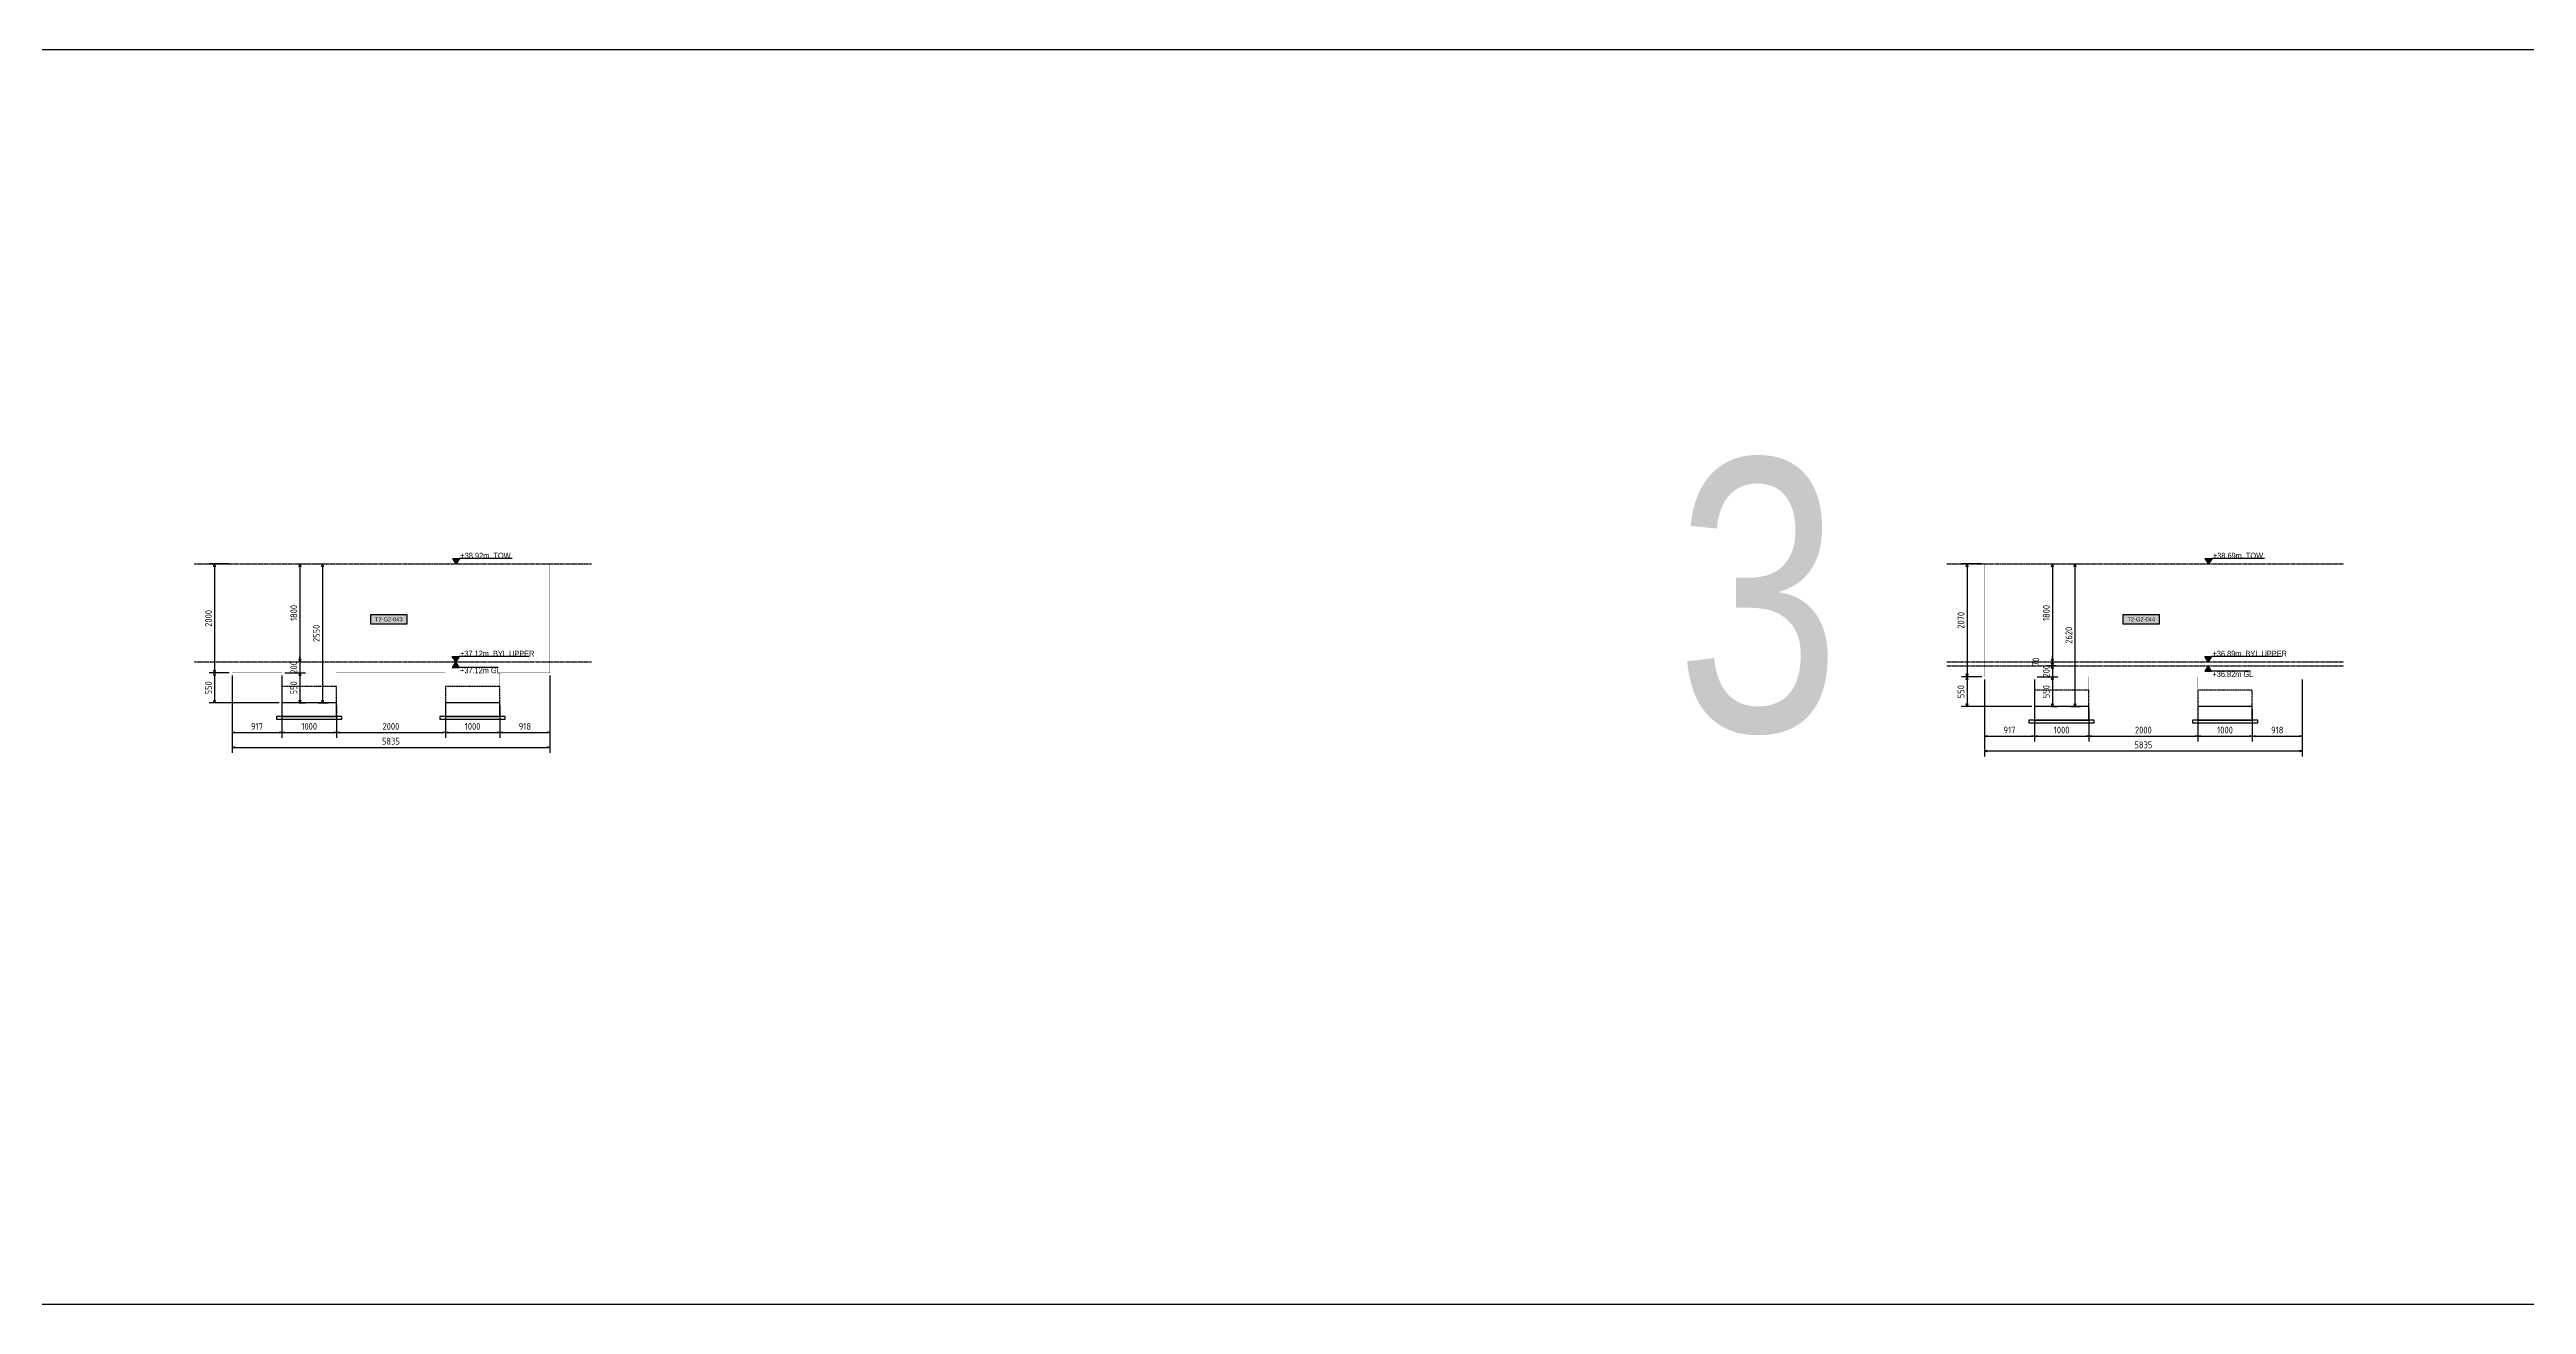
# Model space of a CAD drawing. Header units: centimetres. Extents: x -6122352 to 6876996, y -1694241 to 2592194.
# Drawn here: x 3302971 to 3348444, y 751627 to 774673 of the extents above; entities that cross this region are included whole.
import ezdxf
from ezdxf.enums import TextEntityAlignment as Align

# ---------------------------------------------------------------- set-up
doc = ezdxf.new("R2010")
doc.units = ezdxf.units.CM
doc.header["$MEASUREMENT"] = 0
doc.header["$PDMODE"] = 66
doc.header["$PDSIZE"] = 100
for name, pattern in [('23585-XR-AR-END-SETTING OUT PLAN$0$HIDDEN', [0.375, 0.25, -0.125]), ('CENTER', [2, 1.25, -0.25, 0.25, -0.25]), ('DASHED2', [0.375, 0.25, -0.125])]:
    doc.linetypes.add(name, pattern=pattern)
doc.layers.get('Defpoints').update_dxf_attribs({"color": 255, "linetype": 'CENTER'})
for name, color, linetype in [('00-MI-DIM', 7, 'Continuous'), ('@MI-TYPE-01', 30, 'Continuous'), ('@MI-TYPE-02', 6, 'Continuous'), ('JML-Dimension', 1, 'Continuous'), ('PANEL-TAGS', 7, 'Continuous'), ('SECTION', 130, 'Continuous')]:
    doc.layers.add(name, color=color, linetype=linetype)
doc.styles.add('Arial Narrow', font='ARIALN.TTF', dxfattribs={"width": 0.95, "height": 500})
doc.styles.add('PANELTAG_STYLE', font='arial.ttf')
doc.styles.add('Schueco-BEMSTIL', font='isocpeur.ttf', dxfattribs={"width": 0.9})
doc.styles.add('txt-Pisa-std', font='arial.ttf', dxfattribs={"width": 0.8})
doc.dimstyles.new('MI- JWC-TXT-2.5 MM', dxfattribs={"dimscale": 1.5, "dimtxt": 2.5, "dimasz": 1, "dimexe": 2, "dimexo": 1, "dimgap": 1, "dimtad": 1, "dimdec": 0, "dimdsep": 46, "dimtxsty": 'Schueco-BEMSTIL', "dimblk": 'OPEN30', "dimcen": 0, "dimdle": 2, "dimclrd": 140, "dimclre": 8, "dimclrt": 40, "dimadec": 0, "dimazin": 2, "dimtfac": 1, "dimtdec": 0, "dimtix": 1, "dimtmove": 2, "dimatfit": 3, "dimldrblk": 'OPEN', "dimfxl": 2, "dimlwd": -1, "dimlwe": -1, "dimarcsym": 0})

# ---------------------------------------------------------------- blocks, each defined once
blk = doc.blocks.new('_Open30')
at = {"color": 0, "linetype": 'ByBlock', "lineweight": -2}
for p, q in [((-1, 0.27), (0, 0)), ((0, 0), (-1, -0.27)), ((0, 0), (-1, 0))]:
    blk.add_line(p, q, dxfattribs=at)
blk = doc.blocks.new('*D3449')
at = {"layer": '@MI-TYPE-01', "color": 8, "transparency": 16777216}
for p, q in [((3306321, 763176), (3306321, 762030)), ((3307238, 763176), (3307238, 762030))]:
    blk.add_line(p, q, dxfattribs=at)
at = {"layer": '@MI-TYPE-01', "color": 140, "transparency": 16777216}
blk.add_line((3306371, 762130), (3307188, 762130), dxfattribs=at)
at = {"layer": 'Defpoints', "color": 0, "transparency": 16777216}
for p in [(3306321, 763226), (3307238, 763226), (3307238, 762130)]:
    blk.add_point(p, dxfattribs=at)
at = {"layer": '@MI-TYPE-01', "color": 140, "transparency": 16777216, "xscale": 50, "yscale": 50, "zscale": 50, "rotation": 180}
blk.add_blockref('_Open30', (3306321, 762130), dxfattribs=at)
at = {"layer": '@MI-TYPE-01', "color": 140, "transparency": 16777216, "xscale": 50, "yscale": 50, "zscale": 50}
blk.add_blockref('_Open30', (3307238, 762130), dxfattribs=at)
at = {"layer": '@MI-TYPE-01', "color": 40, "transparency": 16777216, "insert": (3306779, 762243), "char_height": 125, "attachment_point": 5, "style": 'Schueco-BEMSTIL'}
blk.add_mtext('917', dxfattribs=at)
blk = doc.blocks.new('_Open')
at = {"color": 0, "linetype": 'ByBlock', "lineweight": -2}
for p, q in [((-1, 0), (0, 0)), ((-1, 0), (0, 0)), ((0, 0), (-1, 0))]:
    blk.add_line(p, q, dxfattribs=at)
blk = doc.blocks.new('*D3450')
at = {"layer": '@MI-TYPE-01', "color": 8, "transparency": 16777216}
for p, q in [((3307238, 763176), (3307238, 762030)), ((3308238, 762626), (3308238, 762030))]:
    blk.add_line(p, q, dxfattribs=at)
at = {"layer": '@MI-TYPE-01', "color": 140, "transparency": 16777216}
blk.add_line((3307288, 762130), (3308188, 762130), dxfattribs=at)
at = {"layer": 'Defpoints', "color": 0, "transparency": 16777216}
for p in [(3307238, 763226), (3308238, 762676), (3308238, 762130)]:
    blk.add_point(p, dxfattribs=at)
at = {"layer": '@MI-TYPE-01', "color": 140, "transparency": 16777216, "xscale": 50, "yscale": 50, "zscale": 50, "rotation": 180}
blk.add_blockref('_Open30', (3307238, 762130), dxfattribs=at)
at = {"layer": '@MI-TYPE-01', "color": 140, "transparency": 16777216, "xscale": 50, "yscale": 50, "zscale": 50}
blk.add_blockref('_Open30', (3308238, 762130), dxfattribs=at)
at = {"layer": '@MI-TYPE-01', "color": 40, "transparency": 16777216, "insert": (3307738, 762243), "char_height": 125, "attachment_point": 5, "style": 'Schueco-BEMSTIL'}
blk.add_mtext('1000', dxfattribs=at)
blk = doc.blocks.new('*D3451')
at = {"layer": '@MI-TYPE-01', "color": 8, "transparency": 16777216}
for p, q in [((3308238, 762626), (3308238, 762030)), ((3310238, 762626), (3310238, 762030))]:
    blk.add_line(p, q, dxfattribs=at)
at = {"layer": '@MI-TYPE-01', "color": 140, "transparency": 16777216}
blk.add_line((3308288, 762130), (3310188, 762130), dxfattribs=at)
at = {"layer": 'Defpoints', "color": 0, "transparency": 16777216}
for p in [(3308238, 762676), (3310238, 762676), (3310238, 762130)]:
    blk.add_point(p, dxfattribs=at)
at = {"layer": '@MI-TYPE-01', "color": 140, "transparency": 16777216, "xscale": 50, "yscale": 50, "zscale": 50, "rotation": 180}
blk.add_blockref('_Open30', (3308238, 762130), dxfattribs=at)
at = {"layer": '@MI-TYPE-01', "color": 140, "transparency": 16777216, "xscale": 50, "yscale": 50, "zscale": 50}
blk.add_blockref('_Open30', (3310238, 762130), dxfattribs=at)
at = {"layer": '@MI-TYPE-01', "color": 40, "transparency": 16777216, "insert": (3309238, 762243), "char_height": 125, "attachment_point": 5, "style": 'Schueco-BEMSTIL'}
blk.add_mtext('2000', dxfattribs=at)
blk = doc.blocks.new('*D3452')
at = {"layer": '@MI-TYPE-01', "color": 8, "transparency": 16777216}
for p, q in [((3310238, 762626), (3310238, 762030)), ((3311238, 762626), (3311238, 762030))]:
    blk.add_line(p, q, dxfattribs=at)
at = {"layer": '@MI-TYPE-01', "color": 140, "transparency": 16777216}
blk.add_line((3310288, 762130), (3311188, 762130), dxfattribs=at)
at = {"layer": 'Defpoints', "color": 0, "transparency": 16777216}
for p in [(3310238, 762676), (3311238, 762676), (3311238, 762130)]:
    blk.add_point(p, dxfattribs=at)
at = {"layer": '@MI-TYPE-01', "color": 140, "transparency": 16777216, "xscale": 50, "yscale": 50, "zscale": 50, "rotation": 180}
blk.add_blockref('_Open30', (3310238, 762130), dxfattribs=at)
at = {"layer": '@MI-TYPE-01', "color": 140, "transparency": 16777216, "xscale": 50, "yscale": 50, "zscale": 50}
blk.add_blockref('_Open30', (3311238, 762130), dxfattribs=at)
at = {"layer": '@MI-TYPE-01', "color": 40, "transparency": 16777216, "insert": (3310738, 762243), "char_height": 125, "attachment_point": 5, "style": 'Schueco-BEMSTIL'}
blk.add_mtext('1000', dxfattribs=at)
blk = doc.blocks.new('*D3453')
at = {"layer": '@MI-TYPE-01', "color": 8, "transparency": 16777216}
for p, q in [((3312156, 763176), (3312156, 762030)), ((3311238, 762626), (3311238, 762030))]:
    blk.add_line(p, q, dxfattribs=at)
at = {"layer": '@MI-TYPE-01', "color": 140, "transparency": 16777216}
blk.add_line((3311288, 762130), (3312106, 762130), dxfattribs=at)
at = {"layer": 'Defpoints', "color": 0, "transparency": 16777216}
for p in [(3312156, 763226), (3311238, 762676), (3312156, 762130)]:
    blk.add_point(p, dxfattribs=at)
at = {"layer": '@MI-TYPE-01', "color": 140, "transparency": 16777216, "xscale": 50, "yscale": 50, "zscale": 50, "rotation": 180}
blk.add_blockref('_Open30', (3311238, 762130), dxfattribs=at)
at = {"layer": '@MI-TYPE-01', "color": 140, "transparency": 16777216, "xscale": 50, "yscale": 50, "zscale": 50}
blk.add_blockref('_Open30', (3312156, 762130), dxfattribs=at)
at = {"layer": '@MI-TYPE-01', "color": 40, "transparency": 16777216, "insert": (3311697, 762243), "char_height": 125, "attachment_point": 5, "style": 'Schueco-BEMSTIL'}
blk.add_mtext('918', dxfattribs=at)
blk = doc.blocks.new('*D3454')
at = {"layer": '@MI-TYPE-01', "color": 8, "transparency": 16777216}
for p, q in [((3306321, 763176), (3306321, 761758)), ((3312156, 763176), (3312156, 761758))]:
    blk.add_line(p, q, dxfattribs=at)
at = {"layer": '@MI-TYPE-01', "color": 140, "transparency": 16777216}
blk.add_line((3306371, 761858), (3312106, 761858), dxfattribs=at)
at = {"layer": 'Defpoints', "color": 0, "transparency": 16777216}
for p in [(3306321, 763226), (3312156, 763226), (3312156, 761858)]:
    blk.add_point(p, dxfattribs=at)
at = {"layer": '@MI-TYPE-01', "color": 140, "transparency": 16777216, "xscale": 50, "yscale": 50, "zscale": 50, "rotation": 180}
blk.add_blockref('_Open30', (3306321, 761858), dxfattribs=at)
at = {"layer": '@MI-TYPE-01', "color": 140, "transparency": 16777216, "xscale": 50, "yscale": 50, "zscale": 50}
blk.add_blockref('_Open30', (3312156, 761858), dxfattribs=at)
at = {"layer": '@MI-TYPE-01', "color": 40, "transparency": 16777216, "insert": (3309238, 761971), "char_height": 125, "attachment_point": 5, "style": 'Schueco-BEMSTIL'}
blk.add_mtext('5835', dxfattribs=at)
blk = doc.blocks.new('*D3455')
at = {"layer": '@MI-TYPE-01', "color": 8, "transparency": 16777216}
for p, q in [((3306271, 765226), (3305901, 765226)), ((3306271, 763226), (3305901, 763226))]:
    blk.add_line(p, q, dxfattribs=at)
at = {"layer": '@MI-TYPE-01', "color": 140, "transparency": 16777216}
blk.add_line((3306001, 765176), (3306001, 763276), dxfattribs=at)
at = {"layer": 'Defpoints', "color": 0, "transparency": 16777216}
for p in [(3306321, 765226), (3306001, 763226), (3306321, 763226)]:
    blk.add_point(p, dxfattribs=at)
at = {"layer": '@MI-TYPE-01', "color": 140, "transparency": 16777216, "xscale": 50, "yscale": 50, "zscale": 50}
for p, rotation in [((3306001, 765226), 90), ((3306001, 763226), 270)]:
    blk.add_blockref('_Open30', p, dxfattribs=dict(at, rotation=rotation))
at = {"layer": '@MI-TYPE-01', "color": 40, "transparency": 16777216, "insert": (3305889, 764226), "char_height": 125, "attachment_point": 5, "rotation": 90, "style": 'Schueco-BEMSTIL'}
blk.add_mtext('2000', dxfattribs=at)
blk = doc.blocks.new('*D3456')
at = {"layer": '@MI-TYPE-01', "color": 8, "transparency": 16777216}
for p, q in [((3306271, 763226), (3305901, 763226)), ((3307188, 762676), (3305901, 762676))]:
    blk.add_line(p, q, dxfattribs=at)
at = {"layer": '@MI-TYPE-01', "color": 140, "transparency": 16777216}
blk.add_line((3306001, 763176), (3306001, 762726), dxfattribs=at)
at = {"layer": 'Defpoints', "color": 0, "transparency": 16777216}
for p in [(3306321, 763226), (3306001, 762676), (3307238, 762676)]:
    blk.add_point(p, dxfattribs=at)
at = {"layer": '@MI-TYPE-01', "color": 140, "transparency": 16777216, "xscale": 50, "yscale": 50, "zscale": 50}
for p, rotation in [((3306001, 763226), 90), ((3306001, 762676), 270)]:
    blk.add_blockref('_Open30', p, dxfattribs=dict(at, rotation=rotation))
at = {"layer": '@MI-TYPE-01', "color": 40, "transparency": 16777216, "insert": (3305889, 762951), "char_height": 125, "attachment_point": 5, "rotation": 90, "style": 'Schueco-BEMSTIL'}
blk.add_mtext('550', dxfattribs=at)
blk = doc.blocks.new('*U1142')
at = {"layer": 'JML-Dimension'}
h = blk.add_hatch(color=10, dxfattribs=at)
h.dxf.hatch_style = 1
h.paths.add_polyline_path([(0, 0), (-1.5, 2.4), (1.5, 2.4)])
blk.add_line((24.3, 2.4), (1.5, 2.4), dxfattribs=at)
blk.add_lwpolyline([(0, 0), (-1.5, 2.4), (1.5, 2.4), (0, 0)], dxfattribs=at)
at = {"color": 5, "style": 'txt-Pisa-std', "width": 0.8}
blk.add_attdef('+0.0', text='', height=2.5, dxfattribs=at).set_placement((1.9, 2.4), align=Align.BOTTOM_LEFT)
blk = doc.blocks.new('*U1445')
at = {"layer": 'JML-Dimension'}
h = blk.add_hatch(color=10, dxfattribs=at)
h.dxf.hatch_style = 1
h.paths.add_polyline_path([(0, 0), (-1.5, 2.4), (1.5, 2.4)])
blk.add_line((31.8, 2.4), (1.5, 2.4), dxfattribs=at)
blk.add_lwpolyline([(0, 0), (-1.5, 2.4), (1.5, 2.4), (0, 0)], dxfattribs=at)
at = {"color": 5, "style": 'txt-Pisa-std', "width": 0.8}
blk.add_attdef('+0.0', text='', height=2.5, dxfattribs=at).set_placement((1.9, 2.4), align=Align.BOTTOM_LEFT)
blk = doc.blocks.new('*U3457')
at = {"layer": 'JML-Dimension'}
h = blk.add_hatch(color=10, dxfattribs=at)
h.dxf.hatch_style = 1
h.paths.add_polyline_path([(0, 0), (-1.5, 2.4), (1.5, 2.4)])
blk.add_line((18.4, 2.4), (1.5, 2.4), dxfattribs=at)
blk.add_lwpolyline([(0, 0), (-1.5, 2.4), (1.5, 2.4), (0, 0)], dxfattribs=at)
at = {"color": 5, "style": 'txt-Pisa-std', "width": 0.8}
blk.add_attdef('+0.0', text='', height=2.5, dxfattribs=at).set_placement((1.9, 2.4), align=Align.BOTTOM_LEFT)
blk = doc.blocks.new('*D3458')
at = {"layer": '@MI-TYPE-01', "color": 8, "transparency": 16777216}
for p, q in [((3307902, 765226), (3308083, 765226)), ((3307902, 762676), (3308083, 762676))]:
    blk.add_line(p, q, dxfattribs=at)
at = {"layer": '@MI-TYPE-01', "color": 140, "transparency": 16777216}
blk.add_line((3307983, 765176), (3307983, 762726), dxfattribs=at)
at = {"layer": 'Defpoints', "color": 0, "transparency": 16777216}
for p in [(3307852, 765226), (3307852, 762676), (3307983, 762676)]:
    blk.add_point(p, dxfattribs=at)
at = {"layer": '@MI-TYPE-01', "color": 140, "transparency": 16777216, "xscale": 50, "yscale": 50, "zscale": 50}
for p, rotation in [((3307983, 765226), 90), ((3307983, 762676), 270)]:
    blk.add_blockref('_Open30', p, dxfattribs=dict(at, rotation=rotation))
at = {"layer": '@MI-TYPE-01', "color": 40, "transparency": 16777216, "insert": (3307870, 763951), "char_height": 125, "attachment_point": 5, "rotation": 90, "style": 'Schueco-BEMSTIL'}
blk.add_mtext('2550', dxfattribs=at)
blk = doc.blocks.new('*D3459')
at = {"layer": '@MI-TYPE-01', "color": 8, "transparency": 16777216}
for p, q in [((3307557, 765226), (3307668, 765226)), ((3307557, 763426), (3307668, 763426))]:
    blk.add_line(p, q, dxfattribs=at)
at = {"layer": '@MI-TYPE-01', "color": 140, "transparency": 16777216}
blk.add_line((3307568, 765176), (3307568, 763476), dxfattribs=at)
at = {"layer": 'Defpoints', "color": 0, "transparency": 16777216}
for p in [(3307507, 765226), (3307507, 763426), (3307568, 763426)]:
    blk.add_point(p, dxfattribs=at)
at = {"layer": '@MI-TYPE-01', "color": 140, "transparency": 16777216, "xscale": 50, "yscale": 50, "zscale": 50}
for p, rotation in [((3307568, 765226), 90), ((3307568, 763426), 270)]:
    blk.add_blockref('_Open30', p, dxfattribs=dict(at, rotation=rotation))
at = {"layer": '@MI-TYPE-01', "color": 40, "transparency": 16777216, "insert": (3307455, 764326), "char_height": 125, "attachment_point": 5, "rotation": 90, "style": 'Schueco-BEMSTIL'}
blk.add_mtext('1800', dxfattribs=at)
blk = doc.blocks.new('*D3460')
at = {"layer": '@MI-TYPE-01', "color": 140, "transparency": 16777216}
for p, q in [((3307568, 763476), (3307568, 763526)), ((3307568, 763426), (3307568, 763226)), ((3307568, 763176), (3307568, 763126))]:
    blk.add_line(p, q, dxfattribs=at)
at = {"layer": '@MI-TYPE-01', "color": 8, "transparency": 16777216}
for p, q in [((3307288, 763226), (3307668, 763226)), ((3307557, 763426), (3307668, 763426))]:
    blk.add_line(p, q, dxfattribs=at)
at = {"layer": 'Defpoints', "color": 0, "transparency": 16777216}
for p in [(3307238, 763226), (3307507, 763426), (3307568, 763226)]:
    blk.add_point(p, dxfattribs=at)
at = {"layer": '@MI-TYPE-01', "color": 140, "transparency": 16777216, "xscale": 50, "yscale": 50, "zscale": 50}
for p, rotation in [((3307568, 763426), 270), ((3307568, 763226), 90)]:
    blk.add_blockref('_Open30', p, dxfattribs=dict(at, rotation=rotation))
at = {"layer": '@MI-TYPE-01', "color": 40, "transparency": 16777216, "insert": (3307455, 763326), "char_height": 125, "attachment_point": 5, "rotation": 90, "style": 'Schueco-BEMSTIL'}
blk.add_mtext('200', dxfattribs=at)
blk = doc.blocks.new('*D3461')
at = {"layer": '@MI-TYPE-01', "color": 8, "transparency": 16777216}
for p, q in [((3307288, 763226), (3307668, 763226)), ((3307554, 762676), (3307668, 762676))]:
    blk.add_line(p, q, dxfattribs=at)
at = {"layer": '@MI-TYPE-01', "color": 140, "transparency": 16777216}
blk.add_line((3307568, 763176), (3307568, 762726), dxfattribs=at)
at = {"layer": 'Defpoints', "color": 0, "transparency": 16777216}
for p in [(3307238, 763226), (3307504, 762676), (3307568, 762676)]:
    blk.add_point(p, dxfattribs=at)
at = {"layer": '@MI-TYPE-01', "color": 140, "transparency": 16777216, "xscale": 50, "yscale": 50, "zscale": 50}
for p, rotation in [((3307568, 763226), 90), ((3307568, 762676), 270)]:
    blk.add_blockref('_Open30', p, dxfattribs=dict(at, rotation=rotation))
at = {"layer": '@MI-TYPE-01', "color": 40, "transparency": 16777216, "insert": (3307455, 762951), "char_height": 125, "attachment_point": 5, "rotation": 90, "style": 'Schueco-BEMSTIL'}
blk.add_mtext('550', dxfattribs=at)
blk = doc.blocks.new('PANELTAG')
at = {"layer": 'PANEL-TAGS', "color": 1}
blk.add_lwpolyline([(-13.5, -3.3), (13.5, -3.3), (13.5, 3.3), (-13.5, 3.3)], close=True, dxfattribs=at)
at = {"layer": 'PANEL-TAGS', "color": 40, "true_color": 0xffd700}
blk.add_solid([(-13.5, -3.3), (13.5, -3.3), (-13.5, 3.3), (13.5, 3.3)], dxfattribs=at)
at = {"layer": 'PANEL-TAGS', "color": 5, "style": 'PANELTAG_STYLE'}
blk.add_attdef('TAGNO', text='', height=3, dxfattribs=at).set_placement((0, 0), align=Align.CENTER)
blk = doc.blocks.new('*D3462')
at = {"layer": '@MI-TYPE-01', "color": 8, "transparency": 16777216}
for p, q in [((3338494, 763106), (3338494, 761963)), ((3339411, 763106), (3339411, 761963))]:
    blk.add_line(p, q, dxfattribs=at)
at = {"layer": '@MI-TYPE-01', "color": 140, "transparency": 16777216}
blk.add_line((3338544, 762063), (3339361, 762063), dxfattribs=at)
at = {"layer": 'Defpoints', "color": 0, "transparency": 16777216}
for p in [(3338494, 763156), (3339411, 763156), (3339411, 762063)]:
    blk.add_point(p, dxfattribs=at)
at = {"layer": '@MI-TYPE-01', "color": 140, "transparency": 16777216, "xscale": 50, "yscale": 50, "zscale": 50, "rotation": 180}
blk.add_blockref('_Open30', (3338494, 762063), dxfattribs=at)
at = {"layer": '@MI-TYPE-01', "color": 140, "transparency": 16777216, "xscale": 50, "yscale": 50, "zscale": 50}
blk.add_blockref('_Open30', (3339411, 762063), dxfattribs=at)
at = {"layer": '@MI-TYPE-01', "color": 40, "transparency": 16777216, "insert": (3338952, 762175), "char_height": 125, "attachment_point": 5, "style": 'Schueco-BEMSTIL'}
blk.add_mtext('917', dxfattribs=at)
blk = doc.blocks.new('*D3463')
at = {"layer": '@MI-TYPE-01', "color": 8, "transparency": 16777216}
for p, q in [((3339411, 763106), (3339411, 761963)), ((3340411, 762556), (3340411, 761963))]:
    blk.add_line(p, q, dxfattribs=at)
at = {"layer": '@MI-TYPE-01', "color": 140, "transparency": 16777216}
blk.add_line((3339461, 762063), (3340361, 762063), dxfattribs=at)
at = {"layer": 'Defpoints', "color": 0, "transparency": 16777216}
for p in [(3339411, 763156), (3340411, 762606), (3340411, 762063)]:
    blk.add_point(p, dxfattribs=at)
at = {"layer": '@MI-TYPE-01', "color": 140, "transparency": 16777216, "xscale": 50, "yscale": 50, "zscale": 50, "rotation": 180}
blk.add_blockref('_Open30', (3339411, 762063), dxfattribs=at)
at = {"layer": '@MI-TYPE-01', "color": 140, "transparency": 16777216, "xscale": 50, "yscale": 50, "zscale": 50}
blk.add_blockref('_Open30', (3340411, 762063), dxfattribs=at)
at = {"layer": '@MI-TYPE-01', "color": 40, "transparency": 16777216, "insert": (3339911, 762175), "char_height": 125, "attachment_point": 5, "style": 'Schueco-BEMSTIL'}
blk.add_mtext('1000', dxfattribs=at)
blk = doc.blocks.new('*D3464')
at = {"layer": '@MI-TYPE-01', "color": 8, "transparency": 16777216}
for p, q in [((3340411, 762556), (3340411, 761963)), ((3342411, 762556), (3342411, 761963))]:
    blk.add_line(p, q, dxfattribs=at)
at = {"layer": '@MI-TYPE-01', "color": 140, "transparency": 16777216}
blk.add_line((3340461, 762063), (3342361, 762063), dxfattribs=at)
at = {"layer": 'Defpoints', "color": 0, "transparency": 16777216}
for p in [(3340411, 762606), (3342411, 762606), (3342411, 762063)]:
    blk.add_point(p, dxfattribs=at)
at = {"layer": '@MI-TYPE-01', "color": 140, "transparency": 16777216, "xscale": 50, "yscale": 50, "zscale": 50, "rotation": 180}
blk.add_blockref('_Open30', (3340411, 762063), dxfattribs=at)
at = {"layer": '@MI-TYPE-01', "color": 140, "transparency": 16777216, "xscale": 50, "yscale": 50, "zscale": 50}
blk.add_blockref('_Open30', (3342411, 762063), dxfattribs=at)
at = {"layer": '@MI-TYPE-01', "color": 40, "transparency": 16777216, "insert": (3341411, 762175), "char_height": 125, "attachment_point": 5, "style": 'Schueco-BEMSTIL'}
blk.add_mtext('2000', dxfattribs=at)
blk = doc.blocks.new('*D3469')
at = {"layer": '@MI-TYPE-01', "color": 8, "transparency": 16777216}
for p, q in [((3342411, 762556), (3342411, 761963)), ((3343411, 762556), (3343411, 761963))]:
    blk.add_line(p, q, dxfattribs=at)
at = {"layer": '@MI-TYPE-01', "color": 140, "transparency": 16777216}
blk.add_line((3342461, 762063), (3343361, 762063), dxfattribs=at)
at = {"layer": 'Defpoints', "color": 0, "transparency": 16777216}
for p in [(3342411, 762606), (3343411, 762606), (3343411, 762063)]:
    blk.add_point(p, dxfattribs=at)
at = {"layer": '@MI-TYPE-01', "color": 140, "transparency": 16777216, "xscale": 50, "yscale": 50, "zscale": 50, "rotation": 180}
blk.add_blockref('_Open30', (3342411, 762063), dxfattribs=at)
at = {"layer": '@MI-TYPE-01', "color": 140, "transparency": 16777216, "xscale": 50, "yscale": 50, "zscale": 50}
blk.add_blockref('_Open30', (3343411, 762063), dxfattribs=at)
at = {"layer": '@MI-TYPE-01', "color": 40, "transparency": 16777216, "insert": (3342911, 762175), "char_height": 125, "attachment_point": 5, "style": 'Schueco-BEMSTIL'}
blk.add_mtext('1000', dxfattribs=at)
blk = doc.blocks.new('*D3470')
at = {"layer": '@MI-TYPE-01', "color": 8, "transparency": 16777216}
for p, q in [((3344329, 763106), (3344329, 761963)), ((3343411, 762556), (3343411, 761963))]:
    blk.add_line(p, q, dxfattribs=at)
at = {"layer": '@MI-TYPE-01', "color": 140, "transparency": 16777216}
blk.add_line((3343461, 762063), (3344279, 762063), dxfattribs=at)
at = {"layer": 'Defpoints', "color": 0, "transparency": 16777216}
for p in [(3344329, 763156), (3343411, 762606), (3344329, 762063)]:
    blk.add_point(p, dxfattribs=at)
at = {"layer": '@MI-TYPE-01', "color": 140, "transparency": 16777216, "xscale": 50, "yscale": 50, "zscale": 50, "rotation": 180}
blk.add_blockref('_Open30', (3343411, 762063), dxfattribs=at)
at = {"layer": '@MI-TYPE-01', "color": 140, "transparency": 16777216, "xscale": 50, "yscale": 50, "zscale": 50}
blk.add_blockref('_Open30', (3344329, 762063), dxfattribs=at)
at = {"layer": '@MI-TYPE-01', "color": 40, "transparency": 16777216, "insert": (3343870, 762175), "char_height": 125, "attachment_point": 5, "style": 'Schueco-BEMSTIL'}
blk.add_mtext('918', dxfattribs=at)
blk = doc.blocks.new('*D3471')
at = {"layer": '@MI-TYPE-01', "color": 8, "transparency": 16777216}
for p, q in [((3338494, 763106), (3338494, 761691)), ((3344329, 763106), (3344329, 761691))]:
    blk.add_line(p, q, dxfattribs=at)
at = {"layer": '@MI-TYPE-01', "color": 140, "transparency": 16777216}
blk.add_line((3338544, 761791), (3344279, 761791), dxfattribs=at)
at = {"layer": 'Defpoints', "color": 0, "transparency": 16777216}
for p in [(3338494, 763156), (3344329, 763156), (3344329, 761791)]:
    blk.add_point(p, dxfattribs=at)
at = {"layer": '@MI-TYPE-01', "color": 140, "transparency": 16777216, "xscale": 50, "yscale": 50, "zscale": 50, "rotation": 180}
blk.add_blockref('_Open30', (3338494, 761791), dxfattribs=at)
at = {"layer": '@MI-TYPE-01', "color": 140, "transparency": 16777216, "xscale": 50, "yscale": 50, "zscale": 50}
blk.add_blockref('_Open30', (3344329, 761791), dxfattribs=at)
at = {"layer": '@MI-TYPE-01', "color": 40, "transparency": 16777216, "insert": (3341411, 761903), "char_height": 125, "attachment_point": 5, "style": 'Schueco-BEMSTIL'}
blk.add_mtext('5835', dxfattribs=at)
blk = doc.blocks.new('*D3472')
at = {"layer": '@MI-TYPE-01', "color": 8, "transparency": 16777216}
for p, q in [((3338444, 765226), (3338074, 765226)), ((3338444, 763156), (3338074, 763156))]:
    blk.add_line(p, q, dxfattribs=at)
at = {"layer": '@MI-TYPE-01', "color": 140, "transparency": 16777216}
blk.add_line((3338174, 765176), (3338174, 763206), dxfattribs=at)
at = {"layer": 'Defpoints', "color": 0, "transparency": 16777216}
for p in [(3338494, 765226), (3338174, 763156), (3338494, 763156)]:
    blk.add_point(p, dxfattribs=at)
at = {"layer": '@MI-TYPE-01', "color": 140, "transparency": 16777216, "xscale": 50, "yscale": 50, "zscale": 50}
for p, rotation in [((3338174, 765226), 90), ((3338174, 763156), 270)]:
    blk.add_blockref('_Open30', p, dxfattribs=dict(at, rotation=rotation))
at = {"layer": '@MI-TYPE-01', "color": 40, "transparency": 16777216, "insert": (3338062, 764191), "char_height": 125, "attachment_point": 5, "rotation": 90, "style": 'Schueco-BEMSTIL'}
blk.add_mtext('2070', dxfattribs=at)
blk = doc.blocks.new('*D3473')
at = {"layer": '@MI-TYPE-01', "color": 8, "transparency": 16777216}
for p, q in [((3338444, 763156), (3338074, 763156)), ((3339361, 762606), (3338074, 762606))]:
    blk.add_line(p, q, dxfattribs=at)
at = {"layer": '@MI-TYPE-01', "color": 140, "transparency": 16777216}
blk.add_line((3338174, 763106), (3338174, 762656), dxfattribs=at)
at = {"layer": 'Defpoints', "color": 0, "transparency": 16777216}
for p in [(3338494, 763156), (3338174, 762606), (3339411, 762606)]:
    blk.add_point(p, dxfattribs=at)
at = {"layer": '@MI-TYPE-01', "color": 140, "transparency": 16777216, "xscale": 50, "yscale": 50, "zscale": 50}
for p, rotation in [((3338174, 763156), 90), ((3338174, 762606), 270)]:
    blk.add_blockref('_Open30', p, dxfattribs=dict(at, rotation=rotation))
at = {"layer": '@MI-TYPE-01', "color": 40, "transparency": 16777216, "insert": (3338062, 762881), "char_height": 125, "attachment_point": 5, "rotation": 90, "style": 'Schueco-BEMSTIL'}
blk.add_mtext('550', dxfattribs=at)
blk = doc.blocks.new('*D3465')
at = {"layer": '@MI-TYPE-01', "color": 8, "transparency": 16777216}
for p, q in [((3340075, 765226), (3340256, 765226)), ((3340075, 762606), (3340256, 762606))]:
    blk.add_line(p, q, dxfattribs=at)
at = {"layer": '@MI-TYPE-01', "color": 140, "transparency": 16777216}
blk.add_line((3340156, 765176), (3340156, 762656), dxfattribs=at)
at = {"layer": 'Defpoints', "color": 0, "transparency": 16777216}
for p in [(3340025, 765226), (3340025, 762606), (3340156, 762606)]:
    blk.add_point(p, dxfattribs=at)
at = {"layer": '@MI-TYPE-01', "color": 140, "transparency": 16777216, "xscale": 50, "yscale": 50, "zscale": 50}
for p, rotation in [((3340156, 765226), 90), ((3340156, 762606), 270)]:
    blk.add_blockref('_Open30', p, dxfattribs=dict(at, rotation=rotation))
at = {"layer": '@MI-TYPE-01', "color": 40, "transparency": 16777216, "insert": (3340043, 763916), "char_height": 125, "attachment_point": 5, "rotation": 90, "style": 'Schueco-BEMSTIL'}
blk.add_mtext('2620', dxfattribs=at)
blk = doc.blocks.new('*D3466')
at = {"layer": '@MI-TYPE-01', "color": 8, "transparency": 16777216}
for p, q in [((3339730, 765226), (3339841, 765226)), ((3339730, 763426), (3339841, 763426))]:
    blk.add_line(p, q, dxfattribs=at)
at = {"layer": '@MI-TYPE-01', "color": 140, "transparency": 16777216}
blk.add_line((3339741, 765176), (3339741, 763476), dxfattribs=at)
at = {"layer": 'Defpoints', "color": 0, "transparency": 16777216}
for p in [(3339680, 765226), (3339680, 763426), (3339741, 763426)]:
    blk.add_point(p, dxfattribs=at)
at = {"layer": '@MI-TYPE-01', "color": 140, "transparency": 16777216, "xscale": 50, "yscale": 50, "zscale": 50}
for p, rotation in [((3339741, 765226), 90), ((3339741, 763426), 270)]:
    blk.add_blockref('_Open30', p, dxfattribs=dict(at, rotation=rotation))
at = {"layer": '@MI-TYPE-01', "color": 40, "transparency": 16777216, "insert": (3339628, 764326), "char_height": 125, "attachment_point": 5, "rotation": 90, "style": 'Schueco-BEMSTIL'}
blk.add_mtext('1800', dxfattribs=at)
blk = doc.blocks.new('*D3467')
at = {"layer": '@MI-TYPE-01', "color": 140, "transparency": 16777216}
for p, q in [((3339741, 763476), (3339741, 763526)), ((3339741, 763426), (3339741, 763356)), ((3339741, 763306), (3339741, 763256))]:
    blk.add_line(p, q, dxfattribs=at)
at = {"layer": '@MI-TYPE-01', "color": 8, "transparency": 16777216}
for p, q in [((3339805, 763356), (3339641, 763356)), ((3339730, 763426), (3339841, 763426))]:
    blk.add_line(p, q, dxfattribs=at)
at = {"layer": 'Defpoints', "color": 0, "transparency": 16777216}
for p in [(3339680, 763426), (3339741, 763356), (3339855, 763356)]:
    blk.add_point(p, dxfattribs=at)
at = {"layer": '@MI-TYPE-01', "color": 140, "transparency": 16777216, "xscale": 50, "yscale": 50, "zscale": 50}
for p, rotation in [((3339741, 763426), 270), ((3339741, 763356), 90)]:
    blk.add_blockref('_Open30', p, dxfattribs=dict(at, rotation=rotation))
at = {"layer": '@MI-TYPE-01', "color": 40, "transparency": 16777216, "insert": (3339437, 763426), "char_height": 125, "attachment_point": 5, "rotation": 90, "style": 'Schueco-BEMSTIL'}
blk.add_mtext('70', dxfattribs=at)
blk = doc.blocks.new('*D3468')
at = {"layer": '@MI-TYPE-01', "color": 8, "transparency": 16777216}
for p, q in [((3339461, 763156), (3339841, 763156)), ((3339727, 762606), (3339841, 762606))]:
    blk.add_line(p, q, dxfattribs=at)
at = {"layer": '@MI-TYPE-01', "color": 140, "transparency": 16777216}
blk.add_line((3339741, 763106), (3339741, 762656), dxfattribs=at)
at = {"layer": 'Defpoints', "color": 0, "transparency": 16777216}
for p in [(3339411, 763156), (3339677, 762606), (3339741, 762606)]:
    blk.add_point(p, dxfattribs=at)
at = {"layer": '@MI-TYPE-01', "color": 140, "transparency": 16777216, "xscale": 50, "yscale": 50, "zscale": 50}
for p, rotation in [((3339741, 763156), 90), ((3339741, 762606), 270)]:
    blk.add_blockref('_Open30', p, dxfattribs=dict(at, rotation=rotation))
at = {"layer": '@MI-TYPE-01', "color": 40, "transparency": 16777216, "insert": (3339628, 762881), "char_height": 125, "attachment_point": 5, "rotation": 90, "style": 'Schueco-BEMSTIL'}
blk.add_mtext('550', dxfattribs=at)
blk = doc.blocks.new('*D3474')
at = {"layer": '@MI-TYPE-01', "color": 8, "transparency": 16777216}
for p, q in [((3339461, 763156), (3339841, 763156)), ((3339805, 763356), (3339641, 763356))]:
    blk.add_line(p, q, dxfattribs=at)
at = {"layer": '@MI-TYPE-01', "color": 140, "transparency": 16777216}
for p, q in [((3339741, 763406), (3339741, 763456)), ((3339741, 763356), (3339741, 763156)), ((3339741, 763106), (3339741, 763056))]:
    blk.add_line(p, q, dxfattribs=at)
at = {"layer": 'Defpoints', "color": 0, "transparency": 16777216}
for p in [(3339411, 763156), (3339741, 763156), (3339855, 763356)]:
    blk.add_point(p, dxfattribs=at)
at = {"layer": '@MI-TYPE-01', "color": 140, "transparency": 16777216, "xscale": 50, "yscale": 50, "zscale": 50}
for p, rotation in [((3339741, 763356), 270), ((3339741, 763156), 90)]:
    blk.add_blockref('_Open30', p, dxfattribs=dict(at, rotation=rotation))
at = {"layer": '@MI-TYPE-01', "color": 40, "transparency": 16777216, "insert": (3339628, 763256), "char_height": 125, "attachment_point": 5, "rotation": 90, "style": 'Schueco-BEMSTIL'}
blk.add_mtext('200', dxfattribs=at)
blk = doc.blocks.new('T1-FOOTING ELEVATION')
at = {"color": 9}
blk.add_lwpolyline([(-600, -250), (600, -250), (600, -300), (-600, -300)], close=True, dxfattribs=at)
at = {"layer": '@MI-TYPE-01', "color": 114, "linetype": '23585-XR-AR-END-SETTING OUT PLAN$0$HIDDEN', "ltscale": 20, "true_color": 0x139b48}
blk.add_lwpolyline([(-500, 0), (-500, 300), (500, 300), (500, 0)], dxfattribs=at)
at = {"layer": '@MI-TYPE-01', "color": 114, "true_color": 0x139b48}
blk.add_lwpolyline([(-500, 0), (500, 0), (500, -250), (-500, -250)], close=True, dxfattribs=at)

msp = doc.modelspace()

# ---------------------------------------------------------------- linework, layer by layer
msp.add_lwpolyline([(3278170.28592, 774672.96272), (3619170.65253, 774672.96272), (3619170.65253, 751626.79873), (3278170.28592, 751626.79873)], close=True)
at = {"layer": '@MI-TYPE-01', "const_width": 2.5}
for points in [[(3306320.54996, 765225.56853), (3312155.54996, 765225.56853), (3312155.54996, 763225.56853), (3311237.54996, 763225.56853), (3311237.54996, 762675.56853), (3310237.54996, 762675.56853), (3310237.54996, 763225.56853), (3308237.54996, 763225.56853), (3308237.54996, 762675.56853), (3307237.54996, 762675.56853), (3307237.54996, 763225.56853), (3306320.54996, 763225.56853), (3306320.54996, 765225.56853)], [(3338493.59041, 765225.56853), (3344328.59041, 765225.56853), (3344328.59041, 763155.56853), (3343410.59041, 763155.56853), (3343410.59041, 762605.56853), (3342410.59041, 762605.56853), (3342410.59041, 763155.56853), (3340410.59041, 763155.56853), (3340410.59041, 762605.56853), (3339410.59041, 762605.56853), (3339410.59041, 763155.56853), (3338493.59041, 763155.56853), (3338493.59041, 765225.56853)]]:
    msp.add_lwpolyline(points, dxfattribs=at)
at = {"layer": '@MI-TYPE-02', "color": 160, "linetype": 'DASHED2', "ltscale": 5}
for points in [[(3305623.66461, 765225.56853), (3312920.69746, 765225.56853)], [(3337796.70505, 765225.56853), (3345093.7379, 765225.56853)], [(3305623.66461, 763425.56853), (3312920.69746, 763425.56853)], [(3337796.70505, 763425.56853), (3345093.7379, 763425.56853)], [(3337796.70505, 763355.56853), (3345093.7379, 763355.56853)]]:
    msp.add_lwpolyline(points, dxfattribs=at)

# ---------------------------------------------------------------- block references
at = {"layer": '@MI-TYPE-01', "color": 30, "xscale": -1}
for p in [(3307737.54996, 762675.56853), (3310737.54996, 762675.56853), (3339910.59041, 762605.56853), (3342910.59041, 762605.56853)]:
    msp.add_blockref('T1-FOOTING ELEVATION', p, dxfattribs=at)
at = {"layer": 'PANEL-TAGS'}
ref = msp.add_blockref('PANELTAG', (3309199.43694, 764210.10422), dxfattribs=dict(at, xscale=25, yscale=25, zscale=25))
ref.add_attrib('TAGNO', 'T2-G2-043', dxfattribs={"color": 5, "height": 75, "style": 'PANELTAG_STYLE'}).set_placement((3309199.43694, 764210.10422), align=Align.MIDDLE_CENTER)
ref = msp.add_blockref('PANELTAG', (3341372.47738, 764210.10422), dxfattribs=dict(at, xscale=25, yscale=25, zscale=25))
ref.add_attrib('TAGNO', 'T2-G2-044', dxfattribs={"color": 5, "height": 75, "style": 'PANELTAG_STYLE'}).set_placement((3341372.47738, 764210.10422), align=Align.MIDDLE_CENTER)
at = {"layer": 'SECTION', "color": 6}
ref = msp.add_blockref('*U1142', (3310435.82068, 765225.56853), dxfattribs=dict(at, xscale=42.30147098076819, yscale=42.30147098076819, zscale=42.30147098076819))
ref.add_attrib('+0.0', '+38.92m  TOW', (3310514.94933, 765325.82559), dxfattribs={"layer": 'JML-Dimension', "color": 5, "height": 105.7536775, "style": 'txt-Pisa-std', "width": 0.8})
ref = msp.add_blockref('*U1142', (3342608.86113, 765225.56853), dxfattribs=dict(at, xscale=42.30147098076819, yscale=42.30147098076819, zscale=42.30147098076819))
ref.add_attrib('+0.0', '+38.69m  TOW', (3342687.98977, 765325.82559), dxfattribs={"layer": 'JML-Dimension', "color": 5, "height": 105.7536775, "style": 'txt-Pisa-std', "width": 0.8})
ref = msp.add_blockref('*U1445', (3310428.52719, 763425.56857), dxfattribs=dict(at, xscale=42.30147098076819, yscale=42.30147098076819, zscale=42.30147098076819))
ref.add_attrib('+0.0', '+37.12m  BYL UPPER', (3310507.65584, 763525.82564), dxfattribs={"layer": 'JML-Dimension', "color": 5, "height": 105.7536775, "style": 'txt-Pisa-std', "width": 0.8})
ref = msp.add_blockref('*U1445', (3342601.56764, 763425.56857), dxfattribs=dict(at, xscale=42.30147098076819, yscale=42.30147098076819, zscale=42.30147098076819))
ref.add_attrib('+0.0', '+36.89m  BYL UPPER', (3342680.69628, 763525.82564), dxfattribs={"layer": 'JML-Dimension', "color": 5, "height": 105.7536775, "style": 'txt-Pisa-std', "width": 0.8})
ref = msp.add_blockref('*U3457', (3310427.98718, 763425.56853), dxfattribs=dict(at, xscale=-42.30147098076819, yscale=42.30147098076819, zscale=42.30147098076819, rotation=180))
ref.add_attrib('+0.0', '+37.12m GL', (3310507.11583, 763219.55778), dxfattribs={"layer": 'JML-Dimension', "color": 5, "height": 105.753677, "style": 'txt-Pisa-std', "width": 0.8})
ref = msp.add_blockref('*U3457', (3342601.02763, 763355.56853), dxfattribs=dict(at, xscale=-42.30147098076819, yscale=42.30147098076819, zscale=42.30147098076819, rotation=180))
ref.add_attrib('+0.0', '+36.82m GL', (3342680.15628, 763149.55778), dxfattribs={"layer": 'JML-Dimension', "color": 5, "height": 105.753677, "style": 'txt-Pisa-std', "width": 0.8})

# ---------------------------------------------------------------- texts
at = {"layer": '00-MI-DIM', "color": 6, "insert": (3332829.47868, 767152.64058), "char_height": 5000, "attachment_point": 1, "style": 'Arial Narrow'}
msp.add_mtext_dynamic_manual_height_columns('3', width=73699.0314771, gutter_width=2500, heights=[0], dxfattribs=at)

# ---------------------------------------------------------------- dimensions: what is measured, and where the dimension line sits
at = {"layer": '@MI-TYPE-01'}
for base, p1, p2, picture, middle in [((3306001.20849, 763225.56853), (3306320.54996, 765225.56853), (3306320.54996, 763225.56853), '*D3455', (3305888.70849, 764225.56853)), ((3307567.70992, 763425.56853), (3307507.17699, 765225.56853), (3307507.17699, 763425.56853), '*D3459', (3307455.20992, 764325.56853)), ((3307982.81449, 762675.56853), (3307852.24496, 765225.56853), (3307852.24496, 762675.56853), '*D3458', (3307870.31449, 763950.56853)), ((3338174.24894, 763155.56853), (3338493.59041, 765225.56853), (3338493.59041, 763155.56853), '*D3472', (3338061.74894, 764190.56853)), ((3339740.75037, 763425.56853), (3339680.21744, 765225.56853), (3339680.21744, 763425.56853), '*D3466', (3339628.25037, 764325.56853)), ((3340155.85494, 762605.56853), (3340025.28541, 765225.56853), (3340025.28541, 762605.56853), '*D3465', (3340043.35494, 763915.56853)), ((3307567.70992, 763225.56853), (3307507.17699, 763425.56853), (3307237.54996, 763225.56853), '*D3460', (3307455.20992, 763325.56853)), ((3306001.20849, 762675.56853), (3306320.54996, 763225.56853), (3307237.54996, 762675.56853), '*D3456', (3305888.70849, 762950.56853)), ((3307567.70992, 762675.56853), (3307237.54996, 763225.56853), (3307504.36221, 762675.56853), '*D3461', (3307455.20992, 762950.56853)), ((3338174.24894, 762605.56853), (3338493.59041, 763155.56853), (3339410.59041, 762605.56853), '*D3473', (3338061.74894, 762880.56853)), ((3339740.75037, 763155.56853), (3339855.18787, 763355.56853), (3339410.59041, 763155.56853), '*D3474', (3339628.25037, 763255.56853)), ((3339740.75037, 762605.56853), (3339410.59041, 763155.56853), (3339677.40266, 762605.56853), '*D3468', (3339628.25037, 762880.56853))]:
    dim = msp.add_linear_dim(base=base, p1=p1, p2=p2, angle=90, dimstyle='MI- JWC-TXT-2.5 MM', dxfattribs=at)
    dim.commit()
    dim.dimension.update_dxf_attribs({"geometry": picture, "text_midpoint": middle})
dim = msp.add_linear_dim(base=(3339740.75037, 763355.56853), p1=(3339680.21744, 763425.56853), p2=(3339855.18787, 763355.56853), angle=90, dimstyle='MI- JWC-TXT-2.5 MM', dxfattribs=at)
dim.commit()
dim.dimension.update_dxf_attribs({"geometry": '*D3467', "text_midpoint": (3339437.14746, 763425.56853), "dimtype": 160})
for base, p1, p2, picture, middle in [((3307237.54996, 762130.38386), (3306320.54996, 763225.56853), (3307237.54996, 763225.56853), '*D3449', (3306779.04996, 762242.88386)), ((3312155.54996, 761858.15536), (3306320.54996, 763225.56853), (3312155.54996, 763225.56853), '*D3454', (3309238.04996, 761970.65536)), ((3308237.54996, 762130.38386), (3307237.54996, 763225.56853), (3308237.54996, 762675.56853), '*D3450', (3307737.54996, 762242.88386)), ((3312155.54996, 762130.38386), (3311237.54996, 762675.56853), (3312155.54996, 763225.56853), '*D3453', (3311696.54996, 762242.88386)), ((3339410.59041, 762062.93317), (3338493.59041, 763155.56853), (3339410.59041, 763155.56853), '*D3462', (3338952.09041, 762175.43317)), ((3344328.59041, 761790.70467), (3338493.59041, 763155.56853), (3344328.59041, 763155.56853), '*D3471', (3341411.09041, 761903.20467)), ((3340410.59041, 762062.93317), (3339410.59041, 763155.56853), (3340410.59041, 762605.56853), '*D3463', (3339910.59041, 762175.43317)), ((3344328.59041, 762062.93317), (3343410.59041, 762605.56853), (3344328.59041, 763155.56853), '*D3470', (3343869.59041, 762175.43317)), ((3310237.54996, 762130.38386), (3308237.54996, 762675.56853), (3310237.54996, 762675.56853), '*D3451', (3309237.54996, 762242.88386)), ((3311237.54996, 762130.38386), (3310237.54996, 762675.56853), (3311237.54996, 762675.56853), '*D3452', (3310737.54996, 762242.88386)), ((3342410.59041, 762062.93317), (3340410.59041, 762605.56853), (3342410.59041, 762605.56853), '*D3464', (3341410.59041, 762175.43317)), ((3343410.59041, 762062.93317), (3342410.59041, 762605.56853), (3343410.59041, 762605.56853), '*D3469', (3342910.59041, 762175.43317))]:
    dim = msp.add_linear_dim(base=base, p1=p1, p2=p2, dimstyle='MI- JWC-TXT-2.5 MM', dxfattribs=at)
    dim.commit()
    dim.dimension.update_dxf_attribs({"geometry": picture, "text_midpoint": middle})

doc.saveas('drawing.dxf')
